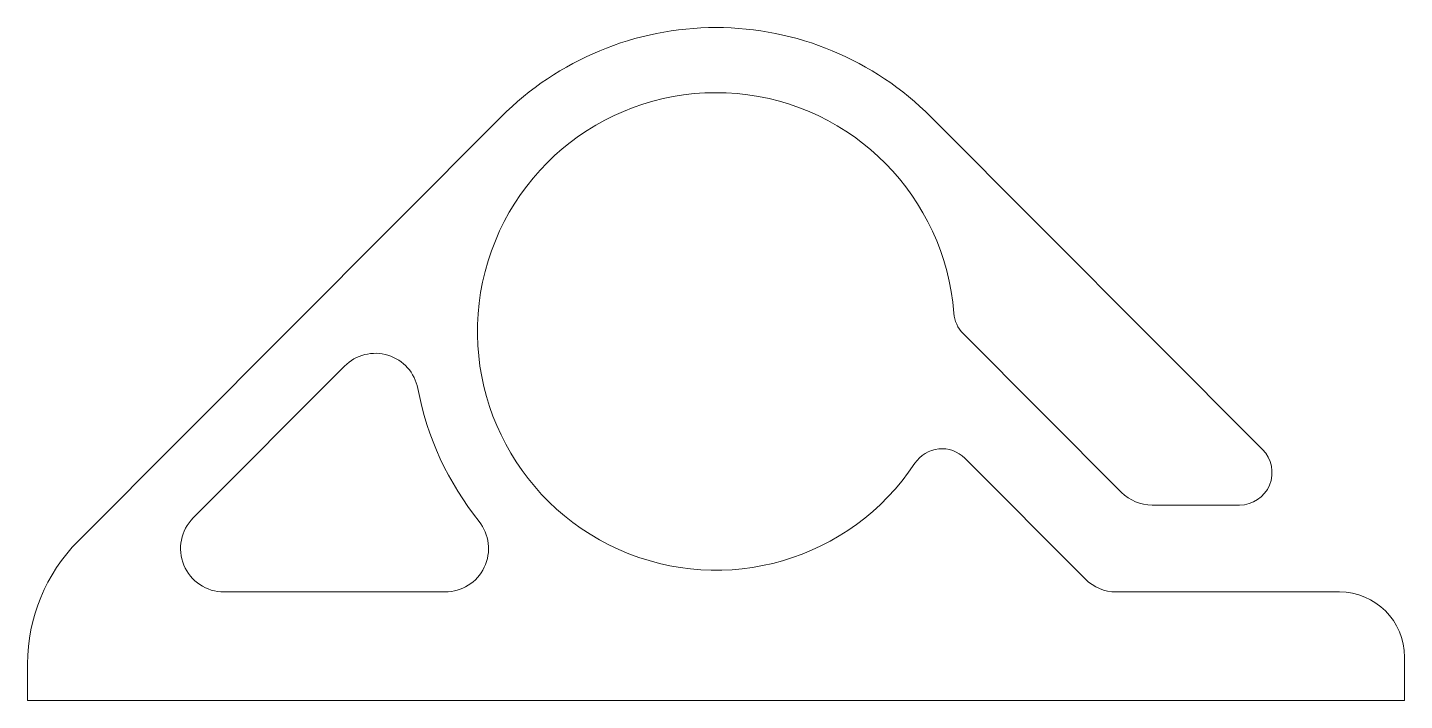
# Model space of a CAD drawing. Header units: millimetres. Extents: x 0 to 63.5, y 0 to 31.
import ezdxf

# ---------------------------------------------------------------- set-up
doc = ezdxf.new("R2010")
doc.units = ezdxf.units.MM

msp = doc.modelspace()

# ---------------------------------------------------------------- linework, layer by layer
at = {"color": 7, "linetype": 'Continuous', "lineweight": 15}
for p, q in [((21.839, 26.888), (2.337, 7.342)), ((56.955, 11.559), (41.661, 26.888)), ((50.447, 9.587), (43.151, 16.9)), ((14.619, 15.405), (7.643, 8.413)), ((43.232, 11.155), (48.788, 5.587)), ((55.893, 9), (51.863, 9)), ((9.059, 5), (19.26, 5)), ((50.203, 5), (60.5, 5)), ((63.5, 0), (63.5, 2)), ((0, 1.692), (0, 0)), ((0, 0), (63.5, 0))]:
    msp.add_line(p, q, dxfattribs=at)
for centre, radius, start, end in [((31.75, 17), 14, 44.93583, 135.06417), ((31.75, 17), 11, 4.40002, 326.47278), ((44.213, 17.959), 1.5, 184.40002, 224.93583), ((16.035, 13.992), 2, 10.83531, 135.06417), ((31.75, 17), 14, 190.83531, 218.68219), ((42.17, 10.096), 1.5, 44.93583, 146.47278), ((55.893, 10.5), 1.5, 270, 44.93583), ((51.863, 11), 2, 224.93583, 270), ((9.059, 7), 2, 135.06417, 270), ((19.26, 7), 2, 270, 38.68219), ((8, 1.692), 8, 135.06417, 180), ((50.203, 7), 2, 224.93583, 270), ((60.5, 2), 3, 0, 90)]:
    msp.add_arc(centre, radius, start, end, dxfattribs=at)

doc.saveas('drawing.dxf')
